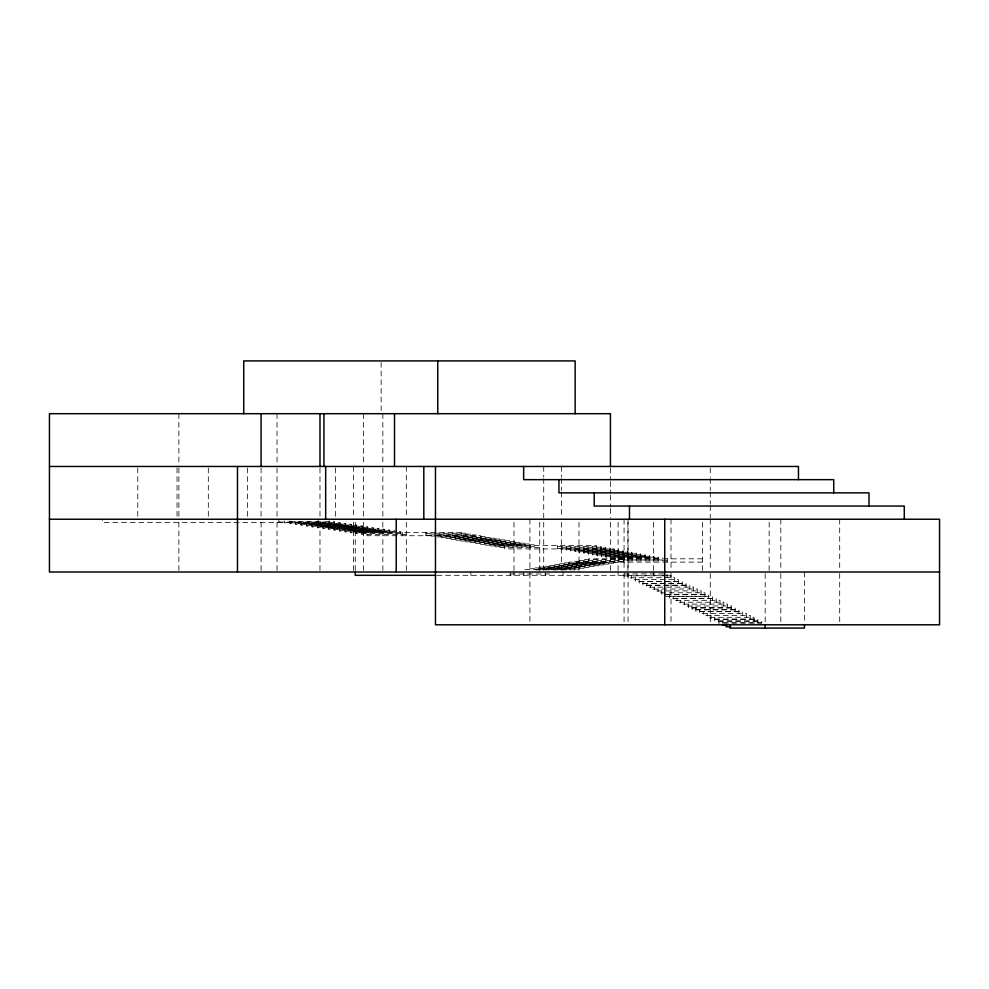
<?xml version="1.0" encoding="UTF-8"?>
<svg xmlns="http://www.w3.org/2000/svg" width="989" height="989" viewBox="0 0 989 989"><rect width="100%" height="100%" fill="white"/><g stroke="black" fill="none" stroke-linecap="round" stroke-linejoin="round"><path stroke-width="0.74" stroke-dasharray="4.95 3.71" d="M289.901 521.71L334.665 521.71L334.665 524.516M278.873 522.044L323.638 522.044M329.152 522.872L284.387 522.872L284.387 520.894M300.916 523.366L345.693 523.366L345.693 526.16M334.665 523.688L289.901 523.688L289.901 520.894M306.429 524.182L351.206 524.182L351.206 526.989M340.179 524.516L295.414 524.516L295.414 521.71M311.943 525.011L356.708 525.011L356.708 527.817M345.693 525.344L300.916 525.344L300.916 522.538M317.457 525.839L362.221 525.839L362.221 528.645M351.206 526.16L306.429 526.16L306.429 523.366M322.97 526.655L367.735 526.655L367.735 529.461M356.708 526.989L311.943 526.989L311.943 524.182M328.472 527.483L373.249 527.483L373.249 530.289M362.221 527.817L317.457 527.817L317.457 525.011M333.985 528.311L378.762 528.311L378.762 531.118M367.735 528.645L322.97 528.645L322.97 525.839M339.499 529.14L384.264 529.14L384.264 531.934M373.249 529.461L328.472 529.461L328.472 526.655M345.013 529.956L389.777 529.956L389.777 532.762M378.762 530.289L333.985 530.289L333.985 527.483M350.526 530.784L395.291 530.784M384.264 531.118L339.499 531.118L339.499 528.311M356.04 531.612L400.805 531.612L400.805 534.406M389.777 531.934L345.013 531.934L345.013 529.14M361.541 532.428L461.22 532.428L461.22 535.729M395.291 532.762L350.526 532.762L350.526 529.956M425.95 533.256L466.128 533.256L466.128 536.063M400.805 533.59L356.04 533.59L356.04 530.784M430.845 534.085L471.036 534.085L471.036 536.891M406.318 534.406L361.541 534.406L361.541 531.612M437.286 534.913L475.944 534.913L475.944 537.707M425.95 535.234L466.128 535.234M471.036 536.063L430.845 536.063L430.845 533.256M445.569 536.557L485.76 536.557L485.76 539.364M437.286 536.891L475.944 536.891M450.477 537.386L490.655 537.386L490.655 540.179M480.852 537.707L440.661 537.707L440.661 534.913M455.385 538.201L495.563 538.201L495.563 541.008M485.76 538.535L445.569 538.535L445.569 535.729M460.293 539.03L500.471 539.03L500.471 541.836M490.655 539.364L450.477 539.364L450.477 536.557M465.201 539.858L505.379 539.858L505.379 542.664M495.563 540.179L455.385 540.179L455.385 537.386M470.109 540.674L510.287 540.674L510.287 543.48M500.471 541.008L460.293 541.008L460.293 538.201M475.017 541.502L515.195 541.502L515.195 544.309M505.379 541.836L465.201 541.836L465.201 539.03M479.925 542.331L520.103 542.331L520.103 545.137M510.287 542.664L470.109 542.664L470.109 539.858M484.833 543.159L525.011 543.159L525.011 545.953M515.195 543.48L475.017 543.48L475.017 540.674M489.74 543.975L529.919 543.975M520.103 544.309L479.925 544.309L479.925 541.502M494.648 544.803L534.826 544.803L534.826 547.609M525.011 545.137L484.833 545.137L484.833 542.331M499.556 545.631L596.627 545.631L596.627 548.92M529.919 545.953L489.74 545.953L489.74 543.159M557.363 546.447L601.04 546.447L601.04 549.254M534.826 546.781L494.648 546.781L494.648 543.975M561.777 547.276L605.441 547.276L605.441 550.082M539.734 547.609L499.556 547.609L499.556 544.803M566.19 548.104L609.854 548.104L609.854 550.91M557.363 548.425L601.04 548.425M605.441 549.254L561.777 549.254L561.777 546.447M575.005 549.748L618.669 549.748L618.669 552.554M609.854 550.082L566.19 550.082L566.19 547.276M579.418 550.576L623.082 550.576L623.082 553.383M614.268 550.91L570.591 550.91L570.591 548.104M583.819 551.405L627.496 551.405L627.496 554.199M618.669 551.726L575.005 551.726L575.005 548.92M588.232 552.221L631.897 552.221L631.897 555.027M623.082 552.554L579.418 552.554L579.418 549.748M592.646 553.049L636.31 553.049L636.31 555.855M627.496 553.383L583.819 553.383L583.819 550.576M597.047 553.877L640.724 553.877L640.724 556.683M631.897 554.199L588.232 554.199L588.232 551.405M601.46 554.693L645.125 554.693L645.125 557.499M636.31 555.027L592.646 555.027L592.646 552.221M605.874 555.521L649.538 555.521L649.538 558.328M640.724 555.855L597.047 555.855L597.047 553.049M610.275 556.35L653.952 556.35L653.952 559.156M645.125 556.683L601.46 556.683L601.46 553.877M614.688 557.178L658.353 557.178L658.353 559.972M649.538 557.499L605.874 557.499L605.874 554.693M619.102 557.994L662.766 557.994M610.275 558.328L653.952 558.328M702.45 558.822L588.665 558.822L588.665 562.123M658.353 559.156L614.688 559.156L614.688 556.35M623.935 559.65L583.757 559.65L583.757 562.444M662.766 559.972L619.102 559.972L619.102 557.178M619.027 560.466L578.849 560.466L578.849 563.273M667.179 560.8L623.503 560.8L623.503 557.994M614.12 561.295L573.941 561.295L573.941 564.101M583.757 561.628L623.935 561.628M702.45 562.123L569.034 562.123L569.034 564.929M578.849 562.444L619.027 562.444L619.027 559.65M604.304 562.939L564.126 562.939L564.126 565.745M573.941 563.273L614.12 563.273L614.12 560.466M599.396 563.767L559.218 563.767L559.218 566.573M569.034 564.101L609.212 564.101L609.212 561.295M594.488 564.595L554.31 564.595L554.31 567.402M564.126 564.929L604.304 564.929L604.304 562.123M589.58 565.424L549.402 565.424L549.402 568.218M559.218 565.745L599.396 565.745L599.396 562.939M584.672 566.24L544.494 566.24L544.494 569.046M554.31 566.573L594.488 566.573L594.488 563.767M539.586 567.068L579.764 567.068M549.402 567.402L589.58 567.402L589.58 564.595M574.856 567.896L534.678 567.896L534.678 569.874L574.856 569.874L574.856 567.068M544.494 568.218L584.672 568.218L584.672 565.424M529.77 568.712L569.961 568.712M539.586 569.046L579.764 569.046L579.764 566.24M524.862 569.54L565.053 569.54M624.071 573.904L667.118 573.904L667.118 577.761M510.151 573.991L550.329 573.991M436.928 575.314L671.012 575.314M624.071 575.882L670.888 575.783L670.888 579.653M639.191 581.445L682.237 581.445L682.237 585.303M678.454 581.532L635.42 581.532L635.42 577.675M642.974 583.325L686.007 583.325L686.007 587.194M682.237 583.423L639.191 583.423L639.191 579.554M646.757 585.204L689.79 585.204L689.79 589.073M686.007 585.303L642.974 585.303L642.974 581.445M665.646 594.636L708.693 594.636L708.693 598.493M704.91 594.723L661.876 594.723L661.876 590.866M669.429 596.515L712.463 596.515L712.463 600.385M665.646 596.614L708.693 596.614M673.212 598.407L716.246 598.407L716.246 602.264M712.463 598.493L669.429 598.493L669.429 594.636M692.102 607.827L735.136 607.827L735.136 611.697M731.366 607.926L688.332 607.926L688.332 604.056M695.885 609.719L738.919 609.719L738.919 613.576M735.136 609.805L692.102 609.805L692.102 605.948M699.668 611.598L742.702 611.598L742.702 615.467M738.919 611.697L695.885 611.697L695.885 607.827M714.787 619.139L757.821 619.139L757.821 622.996M754.038 619.238L711.004 619.238L711.004 615.368M718.558 621.018L761.592 621.018L761.592 622.996L718.558 622.996L718.558 619.139M757.821 621.117L714.787 621.117L714.787 617.247M722.341 622.909L765.375 622.909M839.698 519.237L839.698 570.505M839.698 573.521L839.698 623.28M804.428 572.013L804.428 623.28M780.816 519.237L780.816 570.505M780.816 573.521L780.816 623.28M769.158 522.254L769.158 570.505M765.177 573.521L765.177 623.28M754.038 621.117L754.038 617.247L707.222 617.346L707.222 613.477M750.255 619.238L750.255 615.368L703.439 615.467L703.439 611.598M746.485 617.346L746.485 613.477L699.668 613.576L699.668 609.719M731.366 609.805L731.366 605.948L684.549 606.034L684.549 602.177M729.894 522.254L729.894 570.505M727.583 607.926L727.583 604.056L680.766 604.155L680.766 600.286M723.8 606.034L723.8 602.177L676.983 602.264L676.983 598.407M722.341 621.018L722.341 622.996M720.029 604.155L720.029 600.286L673.212 600.385L673.212 596.515M710.275 467.97L710.275 477.019M710.275 478.528L710.275 490.593M710.275 492.102L710.275 504.155M710.275 505.663L710.275 517.729M710.275 519.237L710.275 570.505M710.275 573.521L710.275 623.28M704.91 596.614L704.91 592.745L658.093 592.844L658.093 588.974M702.45 522.254L702.45 570.505M701.127 594.723L701.127 590.866L654.31 590.965L654.31 587.095M697.344 592.844L697.344 588.974L650.527 589.073L650.527 585.204M693.573 590.965L693.573 587.095L646.757 587.194L646.757 583.325M678.454 583.423L678.454 579.554L631.637 579.653L631.637 575.783M674.671 581.532L674.671 577.675L627.854 577.761L627.854 573.904M671.012 519.237L671.012 570.505M671.012 573.113L671.012 624.788M667.179 558.822L667.179 562.123M653.37 522.254L653.37 570.505M653.37 572.013L653.37 575.314M628.064 519.237L628.064 570.505M628.064 573.521L628.064 623.28M627.916 522.254L627.916 570.505M624.071 519.237L624.071 570.505M624.071 573.521L624.071 623.28M623.935 558.822L623.935 562.123M618.1 522.254L618.1 570.505M618.1 572.013L618.1 575.314M614.268 551.726L614.268 548.92L504.464 548.92L504.464 545.631M610.423 467.97L610.423 480.036M610.423 481.544L610.423 493.61M610.423 495.118L610.423 507.172M610.423 508.68L610.423 517.729M610.423 522.254L610.423 570.505M578.985 522.254L578.985 570.505M569.961 567.896L569.961 569.874M563.05 572.013L563.05 575.314M561.356 466.462L561.356 477.019M561.356 478.528L561.356 490.593M561.356 492.102L561.356 517.729M561.356 522.254L561.356 570.505M557.363 545.631L557.363 548.92M545.421 573.113L545.421 575.314M543.715 466.462L543.715 477.019M543.715 478.528L543.715 517.729M543.715 522.254L543.715 570.505M539.734 522.254L539.734 570.505M529.919 519.237L529.919 570.505M529.919 573.113L529.919 623.28M523.799 572.013L523.799 575.314M513.983 522.254L513.983 570.505M513.983 572.013L513.983 575.314M510.151 573.113L510.151 575.314M480.852 538.535L480.852 535.729L367.055 535.729L367.055 532.428M470.888 572.013L470.888 575.314M425.95 532.428L425.95 535.729M406.318 466.462L406.318 517.729M406.318 522.254L406.318 570.505M402.338 532.428L402.338 535.729M382.842 413.686L382.842 464.954M382.842 467.97L382.842 517.729M382.842 522.254L382.842 570.505M381.148 362.419L381.148 412.178M363.507 413.686L363.507 464.954M363.507 467.97L363.507 517.729M363.507 522.254L363.507 570.505M355.249 522.254L355.249 570.505M353.407 466.462L353.407 517.729M353.407 522.254L353.407 570.505M340.179 525.344L340.179 522.538L102.51 522.538L102.51 519.237M335.63 467.97L335.63 517.729M329.152 520.894L329.152 523.688M319.979 467.97L319.979 517.729M319.979 522.254L319.979 570.505M318.137 519.237L318.137 522.538M278.873 519.237L278.873 522.538M277.031 413.686L277.031 464.954M277.031 467.97L277.031 517.729M277.031 522.254L277.031 572.013M261.096 467.97L261.096 517.729M261.096 522.254L261.096 572.013M247.584 467.97L247.584 517.729M208.32 467.97L208.32 517.729M178.885 413.686L178.885 464.954M178.885 467.97L178.885 517.729M178.885 522.254L178.885 570.505M177.031 467.97L177.031 517.729M137.78 467.97L137.78 517.729"/><path stroke-width="1.48" d="M49.45 466.462L798.457 466.462L798.457 479.653M49.45 519.237L939.55 519.237L939.55 624.788L435.469 624.788L435.469 466.462M939.55 572.013L49.45 572.013L49.45 413.686L610.423 413.686L610.423 466.462M435.556 575.314L355.249 575.314L355.249 572.013M722.341 624.887L726.866 624.887M730.648 626.766L726.124 626.766L726.124 624.788M904.28 519.237L904.28 506.047L594.204 506.047L594.204 492.856M868.997 506.047L868.997 492.856L558.933 492.856L558.933 479.653M833.727 492.856L833.727 479.653L523.651 479.653L523.651 466.462M804.428 624.788L804.428 628.089L729.894 628.089L729.894 624.788M765.177 624.788L765.177 628.089M664.744 519.237L664.744 624.788M629.474 506.047L629.474 519.237M575.153 413.686L575.153 360.911L243.739 360.911L243.739 413.686M437.756 360.911L437.756 413.686M423.811 466.462L423.811 519.237M396.218 519.237L396.218 572.013M394.512 413.686L394.512 466.462M325.665 466.462L325.665 519.237M323.959 413.686L323.959 466.462M319.979 413.686L319.979 466.462M261.096 413.686L261.096 466.462M237.484 466.462L237.484 572.013"/></g></svg>
